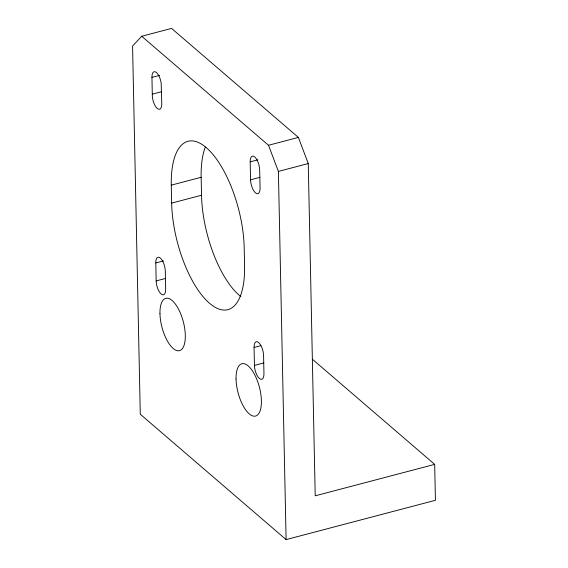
<?xml version="1.0" encoding="UTF-8"?>
<svg xmlns="http://www.w3.org/2000/svg" width="568" height="568" viewBox="0 0 568 568"><rect width="100%" height="100%" fill="white"/><g stroke="black" fill="none" stroke-linecap="round" stroke-linejoin="round"><path stroke-width="0.85" d="M434.676 464.375L315.219 495.821L308.261 163.548L298.377 137.413L171.564 28.4L141.702 36.26L132.571 46.043L140.282 414.235L286.109 539.6L435.429 500.294L434.676 464.375L312.372 359.224M151.94 77.397L152.054 75.232A10.061 4.097 75.3 0 1 156.47 72.548A10.061 4.097 75.3 0 1 161.163 83.063L161.731 102.332A10.146 4.132 75.3 0 1 157.201 108.374A10.146 4.132 75.3 0 1 152.295 94.153L151.94 77.397L159.622 75.374M152.295 94.153L161.681 91.682M141.702 36.26L268.508 145.273L298.377 137.413M250.183 161.852A10.146 4.132 75.3 0 1 254.748 156.96A10.146 4.132 75.3 0 1 259.69 170.024L260.066 187.987A10.146 4.132 75.3 0 1 255.501 192.879A10.146 4.132 75.3 0 1 250.552 179.808L250.183 161.852L257.858 159.828M171.28 185.147A77.78 31.694 75.3 0 1 206.298 147.644A77.78 31.694 75.3 0 1 244.197 247.833L244.574 265.796A77.78 31.694 75.3 0 1 209.556 303.298A77.78 31.694 75.3 0 1 171.657 203.11L171.28 185.147L201.15 177.287A77.78 31.694 75.3 0 1 205.311 147.062M286.109 539.6L278.398 171.408L308.261 163.548M250.552 179.808L259.938 177.337M171.657 203.11L201.526 195.25L201.15 177.287M155.788 262.956A10.146 4.132 75.3 0 1 160.361 258.064A10.146 4.132 75.3 0 1 165.302 271.135L165.678 289.091A10.146 4.132 75.3 0 1 161.113 293.983A10.146 4.132 75.3 0 1 156.164 280.919L155.788 262.956L163.47 260.932M156.164 280.919L165.551 278.448M254.066 347.438A10.146 4.132 75.3 0 1 258.632 342.547A10.146 4.132 75.3 0 1 263.58 355.618L263.957 373.581A10.146 4.132 75.3 0 1 259.384 378.473A10.146 4.132 75.3 0 1 254.443 365.401L254.066 347.438L260.889 345.642M254.443 365.401L263.829 362.931M268.508 145.273L278.398 171.408M240.882 296.638A77.78 31.694 75.3 0 1 201.526 195.25M236.047 378.984A27.051 11.026 75.3 0 0 255.508 416.074A27.051 11.026 75.3 0 0 254.634 374.596A27.051 11.026 75.3 0 0 236.047 378.984M159.963 313.579A27.051 11.026 75.3 0 0 179.417 350.669A27.051 11.026 75.3 0 0 178.551 309.191A27.051 11.026 75.3 0 0 159.963 313.579"/></g></svg>
